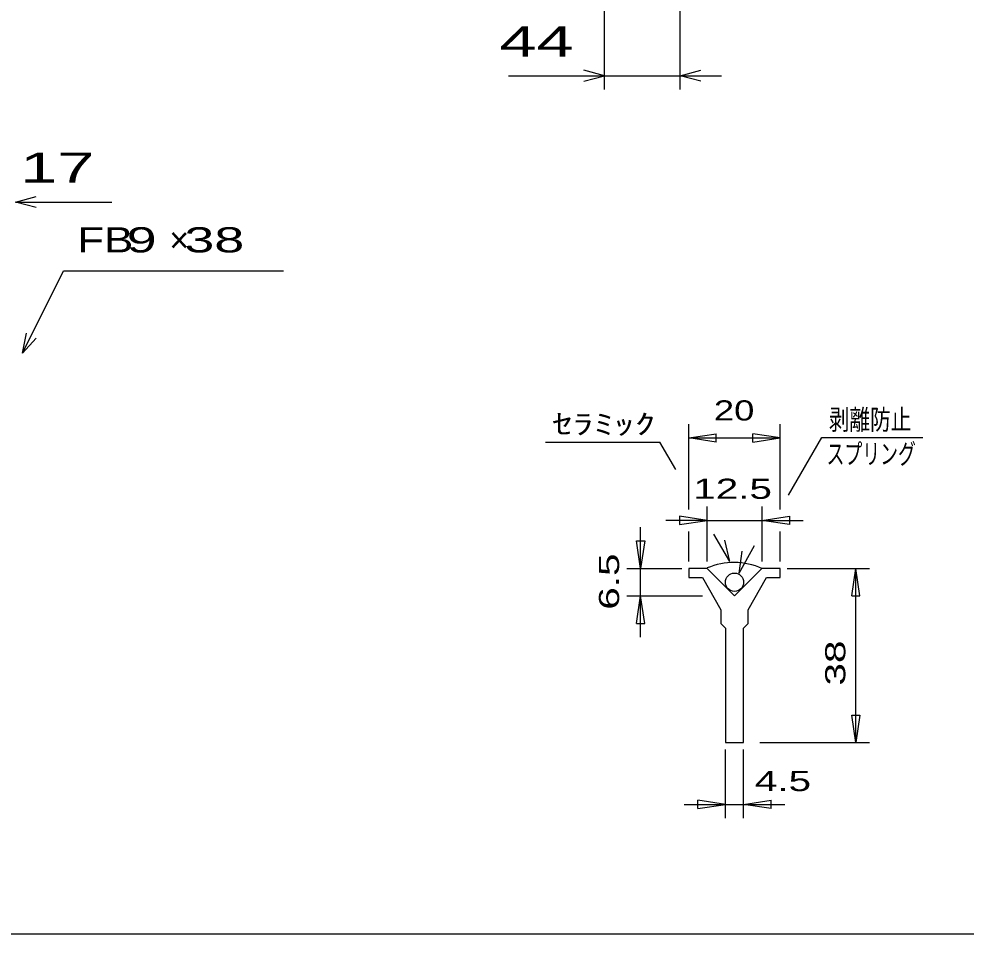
# Model space of a CAD drawing. Units: millimetres, scale not verified. Extents: x -1456 to 1379, y -1028 to 847.
# Drawn here: x -476 to 75, y -913 to -380 of the extents above; entities that cross this region are included whole.
import ezdxf
from ezdxf.enums import TextEntityAlignment as Align

# ---------------------------------------------------------------- set-up
doc = ezdxf.new("R2010")
doc.units = ezdxf.units.MM
doc.header["$LTSCALE"] = 8
for name, color, linetype, lineweight in [('0_2', 150, 'Continuous', 25), ('22', 4, 'Continuous', 25), ('32', 4, 'Continuous', 25)]:
    doc.layers.add(name, color=color, linetype=linetype, lineweight=lineweight)
doc.styles.add('ベクトル', font='')
doc.styles.get('ベクトル').set_extended_font_data('ベクトル')

msp = doc.modelspace()

# ---------------------------------------------------------------- linework, layer by layer
at = {"layer": '0_2'}
msp.add_line((1379.2, -912.8), (-1388.8, -912.8), dxfattribs=at)
at = {"layer": '22'}
for p, q in [((-135.4, -421.2), (-135.4, -237.2)), ((-91.4, -421.2), (-91.4, -365.2)), ((-191.4, -413.2), (-135.4, -413.2)), ((-135.4, -413.2), (-147.4, -410)), ((-147.4, -416.4), (-135.4, -413.2)), ((-135.4, -413.2), (-91.4, -413.2)), ((-91.4, -413.2), (-79.4, -410)), ((-79.4, -416.4), (-91.4, -413.2)), ((-91.4, -413.2), (-67.4, -413.2)), ((-478.4, -486.7), (-466.4, -483.5)), ((-466.4, -489.9), (-478.4, -486.7)), ((-478.4, -486.7), (-422.4, -486.7)), ((-474.4, -574.7), (-450.4, -526.7)), ((-450.4, -526.7), (-322.4, -526.7)), ((-474.4, -574.7), (-472, -563.02)), ((-474.4, -574.7), (-466.4, -565.9))]:
    msp.add_line(p, q, dxfattribs=at)
at = {"layer": '32'}
for p, q in [((-86.4, -665.6), (-86.4, -616)), ((-33.067, -665.6), (-33.067, -616)), ((-86.4, -624), (-70.4, -621.6)), ((-70.4, -626.4), (-70.4, -621.6)), ((-33.067, -624), (-49.067, -621.6)), ((-49.067, -626.4), (-49.067, -621.6)), ((-169.867, -626.4), (-103.2, -626.4)), ((-93.867, -642.4), (-103.2, -626.4)), ((-70.4, -626.4), (-86.4, -624)), ((-86.4, -624), (-33.067, -624)), ((-49.067, -626.4), (-33.067, -624)), ((-28.264, -657.333), (-8.797, -623.733)), ((-8.797, -623.733), (49.869, -623.733)), ((-75.733, -696), (-75.733, -664)), ((-43.733, -664), (-43.733, -696)), ((-75.733, -672), (-99.733, -672)), ((-75.733, -672), (-91.733, -669.6)), ((-91.733, -669.6), (-91.733, -674.4)), ((-91.733, -674.4), (-75.733, -672)), ((-75.733, -672), (-43.733, -672)), ((-43.733, -672), (-27.733, -669.6)), ((-27.733, -674.4), (-43.733, -672)), ((-43.733, -672), (-19.733, -672)), ((-27.733, -669.6), (-27.733, -674.4)), ((-114.4, -700), (-114.4, -676)), ((-86.4, -696), (-86.4, -678.4)), ((-62.4, -696), (-71.733, -680)), ((-62.4, -696), (-65.333, -683.467)), ((-33.067, -696), (-33.067, -678.4)), ((-114.4, -700), (-116.8, -684)), ((-116.8, -684), (-112, -684)), ((-112, -684), (-114.4, -700)), ((-57.064, -702.666), (-47.997, -686.666)), ((-57.064, -702.666), (-55.197, -689.866)), ((-122.4, -700), (-90.4, -700)), ((-114.4, -716), (-114.4, -700)), ((-86.4, -700), (-86.4, -705.333)), ((-75.733, -700), (-86.4, -700)), ((-59.733, -716), (-75.733, -700)), ((-43.733, -700), (-59.733, -716)), ((-33.067, -700), (-43.733, -700)), ((-33.067, -705.333), (-33.067, -700)), ((-29.067, -700), (18.933, -700)), ((8.533, -716), (10.933, -700)), ((13.333, -716), (10.933, -700)), ((10.933, -801.334), (10.933, -700)), ((-86.4, -705.333), (-78.4, -705.333)), ((-78.4, -705.333), (-67.733, -724)), ((-51.733, -724), (-41.067, -705.333)), ((-41.067, -705.333), (-33.067, -705.333)), ((-122.4, -716), (-78.4, -716)), ((-116.8, -732), (-114.4, -716)), ((-112, -732), (-114.4, -716)), ((-114.4, -740), (-114.4, -716)), ((8.533, -716), (13.333, -716)), ((-67.733, -724), (-67.733, -732)), ((-51.733, -732), (-51.733, -724)), ((-116.8, -732), (-112, -732)), ((-67.733, -732), (-65.067, -734.667)), ((-54.4, -734.667), (-51.733, -732)), ((-65.067, -734.667), (-65.067, -801.333)), ((-54.4, -801.333), (-54.4, -734.667)), ((10.933, -801.334), (8.533, -785.334)), ((8.533, -785.334), (13.333, -785.334)), ((13.333, -785.334), (10.933, -801.334)), ((-65.067, -801.333), (-54.4, -801.333)), ((-45.067, -801.334), (18.933, -801.334)), ((-65.067, -845.334), (-65.067, -805.334)), ((-54.4, -845.334), (-54.4, -805.334)), ((-89.067, -837.334), (-65.067, -837.334)), ((-65.067, -837.334), (-81.067, -834.934)), ((-81.067, -839.734), (-81.067, -834.934)), ((-81.067, -839.734), (-65.067, -837.334)), ((-65.067, -837.334), (-54.4, -837.334)), ((-54.4, -837.334), (-38.4, -834.934)), ((-38.4, -839.734), (-54.4, -837.334)), ((-54.4, -837.334), (-30.4, -837.334)), ((-38.4, -839.734), (-38.4, -834.934))]:
    msp.add_line(p, q, dxfattribs=at)
msp.add_circle((-59.733, -708), 5.333, dxfattribs=at)
msp.add_arc((-60.003, -736.542), 40, 66, 113, dxfattribs=at)

# ---------------------------------------------------------------- texts
at = {"layer": '22', "color": 2, "style": 'ベクトル'}
for s, height, width, p in [(' 44 ', 17.6, 1.65, (-207.4, -393.2)), (' 17 ', 17.6, 1.65, (-486.4, -466.7)), ('FB', 14.66, 1.3, (-442.4, -508.7)), (' 9 ', 14.66, 1.6, (-422.4, -508.7)), (' 38 ', 14.66, 1.6, (-388.8, -508.7))]:
    msp.add_text(s, height=height, dxfattribs=dict(at, width=width)).set_placement(p, align=Align.MIDDLE_LEFT)
msp.add_text('×', height=14.66, dxfattribs=at).set_placement((-388.8, -508.7), align=Align.MIDDLE_LEFT)
at = {"layer": '32', "color": 2, "style": 'ベクトル'}
for s, width, p in [('20', 1.35, (-71.733, -608)), ('剥離防止', 0.75, (-4.797, -613.333)), ('ｾﾗﾐｯｸ', 1.5, (-165.867, -616)), ('スプリング', 0.65, (-6.131, -633.333)), ('12.5', 1.5, (-83.733, -653.6)), (' 4.5 ', 1.5, (-54.4, -823.734))]:
    msp.add_text(s, height=11.73, dxfattribs=dict(at, width=width)).set_placement(p, align=Align.MIDDLE_LEFT)
at = {"layer": '32', "color": 2, "style": 'ベクトル', "width": 1.5}
for s, p in [('6.5', (-132.8, -724)), (' 38 ', (-1.067, -774.667))]:
    msp.add_text(s, height=11.73, rotation=90, dxfattribs=at).set_placement(p, align=Align.MIDDLE_LEFT)

doc.saveas('drawing.dxf')
